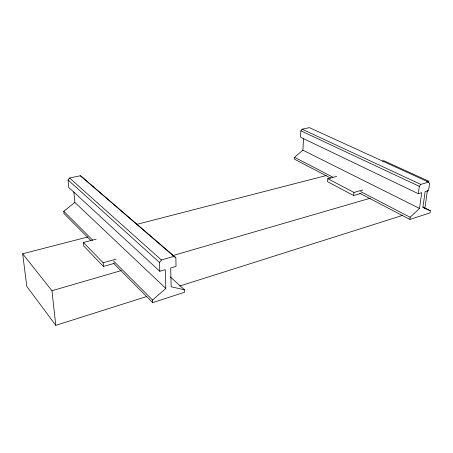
<?xml version="1.0" encoding="UTF-8"?>
<svg xmlns="http://www.w3.org/2000/svg" width="453" height="453" viewBox="0 0 453 453"><rect width="100%" height="100%" fill="white"/><g stroke="black" fill="none" stroke-linecap="round" stroke-linejoin="round"><path stroke-width="0.68" d="M303.572 138.527L302.87 150.153L294.575 157.321L294.467 159.201L330.837 178.188M409.846 219.422L430.033 212.893L430.35 210.764L422.898 207.361L425.146 191.653L428.532 190.639L429.591 183.352L428.617 182.123L309.433 127.65L302.089 129.19L300.866 130.809L300.492 137.174L418.312 193.708L421.743 192.678L419.523 208.425L410.141 217.259L409.846 219.422L359.682 193.238M336.596 176.41L327.808 178.703L327.57 181.698L353.64 195.52L361.115 193.403M353.64 195.52L353.94 192.434L327.808 178.703M418.312 193.708L419.331 186.359L420.78 184.405L428.617 182.123M424.852 208.329L427.462 190.26M428.566 182.616L428.77 181.228L383.782 160.73L382.411 161.081M152.667 302.598L152.565 300.028L165.832 288.453L165.271 269.654L159.813 271.29L159.513 262.48L161.41 259.994L173.895 256.358L175.855 257.695L176.047 266.421L170.679 268.029L171.166 286.766L184.439 289.79L184.479 292.315L152.667 302.598L113.307 263.057M159.813 271.29L68.726 187.44L68.046 179.983L69.575 178.012L80.328 175.753L82.112 177.01L175.855 257.695M90.889 240.532L63.986 213.499L63.777 211.302L74.841 202.4L73.918 191.981M87.752 237.004L22.65 253.782L26.812 286.409L55.776 325.35L146.698 296.522M179.699 286.058L402.626 215.379M22.65 253.782L51.959 290.713L121.211 270.594M172.808 255.6L370.378 198.193M426.732 181.823L428.77 181.228M96.144 239.161L83.437 242.48L83.737 245.996L103.426 266.432L114.247 263.363M83.437 242.48L103.159 262.785L116.047 259.167M353.94 192.434L362.785 189.954M136.404 224.467L326.222 175.56M302.089 129.19L420.78 184.405M300.866 130.809L419.331 186.359M422.774 207.01L430.35 210.764M302.87 150.153L419.523 208.425M294.575 157.321L332.887 177.191M360.52 191.523L410.141 217.259M80.328 175.753L173.895 256.358M69.575 178.012L161.41 259.994M68.046 179.983L159.513 262.48M170.39 276.976L184.439 289.79M74.841 202.4L165.832 288.453M63.777 211.302L92.706 240.215M113.658 261.149L152.565 300.028M51.959 290.713L55.776 325.35M103.159 262.785L103.426 266.432"/></g></svg>
